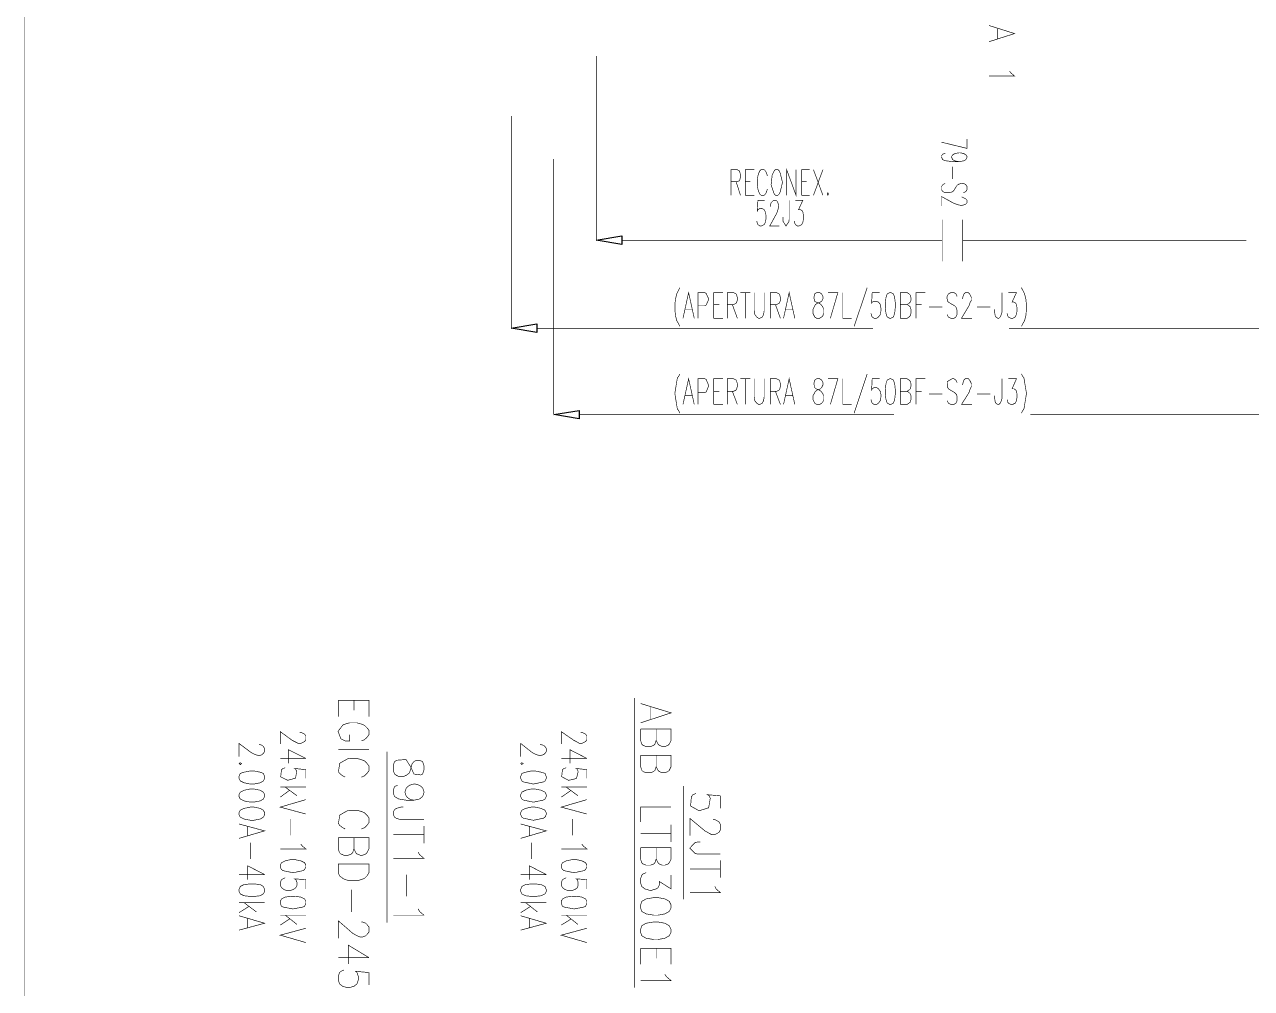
# Model space of a CAD drawing. Extents: x 0.1 to 11.6, y 0.2 to 16.4.
# Drawn here: x 6.073 to 7.71, y 11.33 to 12.617 of the extents above; entities that cross this region are included whole.
import ezdxf

# ---------------------------------------------------------------- set-up
doc = ezdxf.new("R2010")
doc.units = 0
doc.header["$MEASUREMENT"] = 0

msp = doc.modelspace()

# ---------------------------------------------------------------- linework, layer by layer
at = {"color": 0, "const_width": 0.000833}
for points in [[(6.07335, 2.41581), (6.07335, 15.81)], [(7.35997, 12.6158), (7.39415, 12.605), (7.35997, 12.5941)], [(7.37169, 12.6117), (7.37169, 12.5983)], [(6.83583, 12.575), (6.83583, 12.3292)], [(7.38747, 12.555), (7.38917, 12.5525), (7.39415, 12.5483), (7.36003, 12.5483)], [(6.7225, 12.495), (6.7225, 12.2116)], [(7.29665, 12.46), (7.33083, 12.4517), (7.33083, 12.4641)], [(7.31999, 12.4341), (7.315, 12.435), (7.31168, 12.4366), (7.31, 12.44), (7.31, 12.4408), (7.31168, 12.4433), (7.315, 12.445), (7.31999, 12.4458), (7.32167, 12.4458), (7.32585, 12.445), (7.32915, 12.4433), (7.33083, 12.4408), (7.33083, 12.44), (7.32915, 12.4366), (7.32585, 12.435), (7.31999, 12.4341), (7.31168, 12.4341), (7.30333, 12.435), (7.29833, 12.4366), (7.29665, 12.44), (7.29665, 12.4417), (7.29833, 12.4442), (7.30165, 12.445)], [(6.77919, 12.4375), (6.77919, 12.0967)], [(7.31168, 12.4275), (7.31168, 12.4108)], [(7.01585, 12.3892), (7.01585, 12.4233), (7.02414, 12.4233), (7.02669, 12.4217), (7.0275, 12.42), (7.02832, 12.4167), (7.02832, 12.4133), (7.0275, 12.41), (7.02669, 12.4083), (7.02414, 12.4075), (7.01585, 12.4075)], [(7.035, 12.3892), (7.035, 12.4233), (7.04665, 12.4233)], [(7.06418, 12.415), (7.06332, 12.4183), (7.06168, 12.4217), (7.06, 12.4233), (7.05583, 12.4233), (7.05414, 12.4217), (7.05251, 12.4183), (7.05165, 12.415), (7.05083, 12.41), (7.05083, 12.4025), (7.05165, 12.3975), (7.05251, 12.3942), (7.05414, 12.3908), (7.05583, 12.3892), (7.06, 12.3892), (7.06168, 12.3908), (7.06332, 12.3942), (7.06418, 12.3975)], [(7.09, 12.3892), (7.09, 12.4233), (7.10249, 12.3892), (7.10249, 12.4233)], [(7.11003, 12.3892), (7.11003, 12.4233), (7.12082, 12.4233)], [(7.12582, 12.4233), (7.13835, 12.3892)], [(7.13835, 12.4233), (7.12582, 12.3892)], [(7.02251, 12.4075), (7.02832, 12.3892)], [(7.035, 12.4075), (7.04167, 12.4075)], [(7.11003, 12.4075), (7.11664, 12.4075)], [(7.32585, 12.3925), (7.32915, 12.3942), (7.33083, 12.3967), (7.33083, 12.4008), (7.32915, 12.4033), (7.32585, 12.405), (7.32335, 12.405), (7.31999, 12.4041), (7.31836, 12.4033), (7.31668, 12.4016), (7.31332, 12.3958), (7.31168, 12.3942), (7.31, 12.3933), (7.30669, 12.3925), (7.30165, 12.3925), (7.29833, 12.3942), (7.29665, 12.3967), (7.29665, 12.4008), (7.29833, 12.4033), (7.30165, 12.405)], [(7.035, 12.3892), (7.04665, 12.3892)], [(7.06082, 12.3825), (7.05165, 12.3825), (7.05083, 12.3683), (7.05165, 12.37), (7.05414, 12.3716), (7.05669, 12.3716), (7.06, 12.37), (7.06168, 12.3666), (7.0625, 12.3617), (7.0625, 12.3583), (7.06168, 12.3533), (7.06, 12.35), (7.05669, 12.3483), (7.05414, 12.3483), (7.05165, 12.35), (7.05083, 12.3517), (7.05003, 12.355)], [(7.06836, 12.3741), (7.06836, 12.3758), (7.06917, 12.3792), (7.07249, 12.3825), (7.07585, 12.3825), (7.07753, 12.3808), (7.07835, 12.3792), (7.07915, 12.3758), (7.07915, 12.3733), (7.07835, 12.37), (7.07667, 12.365), (7.06749, 12.3483), (7.08003, 12.3483)], [(7.09332, 12.3825), (7.09332, 12.3567), (7.09321, 12.3545), (7.08914, 12.3482), (7.08507, 12.3545), (7.08501, 12.3567), (7.08501, 12.36)], [(7.10167, 12.3825), (7.11165, 12.3825), (7.10585, 12.37), (7.10835, 12.37), (7.11083, 12.3683), (7.11165, 12.3666), (7.11253, 12.3617), (7.11253, 12.3583), (7.11165, 12.3533), (7.11003, 12.35), (7.10667, 12.3483), (7.10417, 12.3483), (7.10167, 12.35), (7.10086, 12.3517), (7.09999, 12.355)], [(7.11003, 12.3892), (7.12082, 12.3892)], [(7.32335, 12.3867), (7.32417, 12.3867), (7.32753, 12.385), (7.32915, 12.3842), (7.33083, 12.3825), (7.33083, 12.3792), (7.32915, 12.3775), (7.32753, 12.3766), (7.32417, 12.3758), (7.32167, 12.3758), (7.31836, 12.3766), (7.31332, 12.3783), (7.29665, 12.3875), (7.29665, 12.375)], [(7.29753, 12.3008), (7.29753, 12.3567)], [(7.32497, 12.3008), (7.32497, 12.3567)], [(7.29753, 12.3292), (6.87001, 12.3292)], [(7.70335, 12.3292), (7.32497, 12.3292)], [(6.94749, 12.2658), (6.94336, 12.2575), (6.94168, 12.2508), (6.94081, 12.2433), (6.94081, 12.2367), (6.94168, 12.2283), (6.94336, 12.2217), (6.94586, 12.2175), (6.94749, 12.2141)], [(7.19749, 12.2658), (7.18001, 12.2141)], [(7.40332, 12.2658), (7.4075, 12.2575), (7.40918, 12.2508), (7.41, 12.2433), (7.41, 12.2367), (7.40918, 12.2283), (7.4075, 12.2217), (7.405, 12.2175), (7.40332, 12.2141)], [(6.95167, 12.225), (6.95915, 12.2592), (6.96669, 12.225)], [(6.97168, 12.225), (6.97168, 12.2592), (6.98085, 12.2592), (6.98253, 12.2582), (6.98606, 12.2505), (6.98264, 12.2427), (6.98085, 12.2416), (6.97168, 12.2416)], [(6.99251, 12.225), (6.99251, 12.2592), (7.00499, 12.2592)], [(7.01085, 12.225), (7.01085, 12.2592), (7.01915, 12.2592), (7.02251, 12.2575), (7.02333, 12.2558), (7.02414, 12.2525), (7.02414, 12.2491), (7.02333, 12.2466), (7.02251, 12.245), (7.01915, 12.2433), (7.01085, 12.2433)], [(7.02832, 12.2592), (7.04167, 12.2592)], [(7.035, 12.2592), (7.035, 12.225)], [(7.04665, 12.2592), (7.04665, 12.235), (7.04753, 12.23), (7.05003, 12.2267), (7.05251, 12.225), (7.05414, 12.225), (7.05751, 12.2267), (7.05919, 12.23), (7.06, 12.235), (7.06, 12.2592)], [(7.06836, 12.225), (7.06836, 12.2592), (7.07667, 12.2592), (7.08003, 12.2575), (7.08083, 12.2558), (7.08165, 12.2525), (7.08165, 12.2491), (7.08083, 12.2466), (7.08003, 12.245), (7.07667, 12.2433), (7.06836, 12.2433)], [(7.08583, 12.225), (7.09332, 12.2592), (7.10086, 12.225)], [(7.14833, 12.225), (7.15831, 12.2592), (7.14501, 12.2592)], [(7.16499, 12.2592), (7.16499, 12.225), (7.17665, 12.225)], [(7.21419, 12.2592), (7.20415, 12.2592), (7.20335, 12.245), (7.20415, 12.2466), (7.20665, 12.2475), (7.21001, 12.2475), (7.21251, 12.2466), (7.215, 12.2433), (7.21582, 12.2383), (7.21582, 12.235), (7.215, 12.23), (7.21251, 12.2267), (7.21001, 12.225), (7.20665, 12.225), (7.20415, 12.2267), (7.20335, 12.2283), (7.20253, 12.2317)], [(7.24164, 12.225), (7.24164, 12.2592), (7.25082, 12.2592), (7.25336, 12.2575), (7.25499, 12.2558), (7.25586, 12.2525), (7.25586, 12.2491), (7.25499, 12.2466), (7.25336, 12.245), (7.25082, 12.2433), (7.24164, 12.2433)], [(7.26247, 12.225), (7.26247, 12.2592), (7.27501, 12.2592)], [(7.31749, 12.2542), (7.31586, 12.2575), (7.31332, 12.2592), (7.30919, 12.2592), (7.30583, 12.2575), (7.30414, 12.2542), (7.30414, 12.2508), (7.30501, 12.2475), (7.30583, 12.2466), (7.30832, 12.245), (7.31418, 12.2416), (7.31586, 12.24), (7.31668, 12.2383), (7.31749, 12.235), (7.31749, 12.23), (7.31586, 12.2267), (7.31332, 12.225), (7.30919, 12.225), (7.30583, 12.2267), (7.30414, 12.23)], [(7.32497, 12.2508), (7.32497, 12.2525), (7.32585, 12.2558), (7.32667, 12.2575), (7.32835, 12.2592), (7.33251, 12.2592), (7.33415, 12.2575), (7.33501, 12.2558), (7.33669, 12.2525), (7.33669, 12.2491), (7.33501, 12.2466), (7.33333, 12.2416), (7.32335, 12.225), (7.33751, 12.225)], [(7.3775, 12.2592), (7.3775, 12.2333), (7.37582, 12.2283), (7.375, 12.2267), (7.37332, 12.225), (7.37169, 12.225), (7.36919, 12.2267), (7.36833, 12.2283), (7.36751, 12.2333), (7.36751, 12.2367)], [(7.38585, 12.2592), (7.39665, 12.2592), (7.39085, 12.2466), (7.39333, 12.2466), (7.39583, 12.245), (7.39665, 12.2433), (7.39751, 12.2383), (7.39751, 12.235), (7.39665, 12.23), (7.39501, 12.2267), (7.39165, 12.225), (7.38917, 12.225), (7.38585, 12.2267), (7.38499, 12.2283), (7.38417, 12.2317)], [(6.95415, 12.2367), (6.96419, 12.2367)], [(6.99251, 12.2433), (7, 12.2433)], [(7.01753, 12.2433), (7.02419, 12.225)], [(7.07497, 12.2433), (7.08165, 12.225)], [(7.08832, 12.2367), (7.09836, 12.2367)], [(7.25082, 12.2433), (7.25336, 12.2416), (7.25499, 12.24), (7.25586, 12.2367), (7.25586, 12.2317), (7.25499, 12.2283), (7.25336, 12.2267), (7.25082, 12.225), (7.24164, 12.225)], [(7.26247, 12.2433), (7.27001, 12.2433)], [(7.28, 12.24), (7.29753, 12.24)], [(7.34418, 12.24), (7.36165, 12.24)], [(6.99251, 12.225), (7.00499, 12.225)], [(6.75667, 12.2116), (7.20503, 12.2116)], [(7.38667, 12.2116), (7.75, 12.2116)], [(6.94749, 12.1508), (6.94586, 12.1475), (6.94412, 12.1452), (6.94075, 12.1246), (6.94412, 12.104), (6.94586, 12.1017), (6.94749, 12.0983)], [(7.19749, 12.1508), (7.18001, 12.0983)], [(7.40332, 12.1508), (7.405, 12.1475), (7.40668, 12.1452), (7.41004, 12.1246), (7.40668, 12.104), (7.405, 12.1017), (7.40332, 12.0983)], [(6.95167, 12.11), (6.95915, 12.1442), (6.96669, 12.11)], [(6.97168, 12.11), (6.97168, 12.1442), (6.98085, 12.1442), (6.98258, 12.1433), (6.98606, 12.135), (6.98258, 12.1267), (6.98085, 12.1258), (6.97168, 12.1258)], [(6.99251, 12.11), (6.99251, 12.1442), (7.00499, 12.1442)], [(7.01085, 12.11), (7.01085, 12.1442), (7.01915, 12.1442), (7.02251, 12.1425), (7.02333, 12.1408), (7.02419, 12.1375), (7.02419, 12.1342), (7.02333, 12.1308), (7.02251, 12.1292), (7.01915, 12.1275), (7.01085, 12.1275)], [(7.02832, 12.1442), (7.04167, 12.1442)], [(7.035, 12.1442), (7.035, 12.11)], [(7.04665, 12.1442), (7.04665, 12.12), (7.04753, 12.115), (7.05003, 12.1117), (7.05251, 12.11), (7.05414, 12.11), (7.05751, 12.1117), (7.05919, 12.115), (7.06, 12.12), (7.06, 12.1442)], [(7.06836, 12.11), (7.06836, 12.1442), (7.07667, 12.1442), (7.08003, 12.1425), (7.08083, 12.1408), (7.08165, 12.1375), (7.08165, 12.1342), (7.08083, 12.1308), (7.08003, 12.1292), (7.07667, 12.1275), (7.06836, 12.1275)], [(7.08583, 12.11), (7.09332, 12.1442), (7.10086, 12.11)], [(7.14833, 12.11), (7.15831, 12.1442), (7.14501, 12.1442)], [(7.16499, 12.1442), (7.16499, 12.11), (7.17665, 12.11)], [(7.21419, 12.1442), (7.20415, 12.1442), (7.20335, 12.1292), (7.20415, 12.1308), (7.20665, 12.1325), (7.21001, 12.1325), (7.21251, 12.1308), (7.215, 12.1275), (7.21582, 12.1233), (7.21582, 12.12), (7.215, 12.115), (7.21251, 12.1117), (7.21001, 12.11), (7.20665, 12.11), (7.20415, 12.1117), (7.20335, 12.1133), (7.20253, 12.1166)], [(7.24169, 12.11), (7.24169, 12.1442), (7.25082, 12.1442), (7.25336, 12.1425), (7.25499, 12.1408), (7.25586, 12.1375), (7.25586, 12.1342), (7.25499, 12.1308), (7.25336, 12.1292), (7.25082, 12.1275), (7.24169, 12.1275)], [(7.26253, 12.11), (7.26253, 12.1442), (7.27501, 12.1442)], [(7.31749, 12.1392), (7.31586, 12.1425), (7.31332, 12.1442), (7.31131, 12.1445), (7.30458, 12.1407), (7.3049, 12.1325), (7.30583, 12.1308), (7.30832, 12.1292), (7.31418, 12.1258), (7.31586, 12.1241), (7.31668, 12.1233), (7.31749, 12.12), (7.31749, 12.115), (7.31586, 12.1117), (7.31332, 12.11), (7.30919, 12.11), (7.30583, 12.1117), (7.30419, 12.115)], [(7.32503, 12.1358), (7.32503, 12.1375), (7.32585, 12.1408), (7.32667, 12.1425), (7.32835, 12.1442), (7.33251, 12.1442), (7.33415, 12.1425), (7.33501, 12.1408), (7.33669, 12.1375), (7.33669, 12.1342), (7.33501, 12.1308), (7.33333, 12.1258), (7.32335, 12.11), (7.33751, 12.11)], [(7.3775, 12.1442), (7.3775, 12.1183), (7.37582, 12.1133), (7.375, 12.1117), (7.37332, 12.11), (7.37169, 12.11), (7.36919, 12.1117), (7.36833, 12.1133), (7.36751, 12.1183), (7.36751, 12.1216)], [(7.38585, 12.1442), (7.39665, 12.1442), (7.39085, 12.1308), (7.39333, 12.1308), (7.39583, 12.1292), (7.39665, 12.1275), (7.39751, 12.1233), (7.39751, 12.12), (7.39665, 12.115), (7.39501, 12.1117), (7.39165, 12.11), (7.38917, 12.11), (7.38585, 12.1117), (7.38499, 12.1133), (7.38417, 12.1166)], [(6.95415, 12.1216), (6.96419, 12.1216)], [(6.99251, 12.1275), (7, 12.1275)], [(7.01753, 12.1275), (7.02419, 12.11)], [(7.07497, 12.1275), (7.08165, 12.11)], [(7.08832, 12.1216), (7.09836, 12.1216)], [(7.25082, 12.1275), (7.25336, 12.1258), (7.25499, 12.1241), (7.25586, 12.1216), (7.25586, 12.1166), (7.25499, 12.1133), (7.25336, 12.1117), (7.25082, 12.11), (7.24169, 12.11)], [(7.26253, 12.1275), (7.27001, 12.1275)], [(7.28, 12.1241), (7.29753, 12.1241)], [(7.34418, 12.1241), (7.36165, 12.1241)], [(6.99251, 12.11), (7.00499, 12.11)], [(6.81332, 12.0966), (7.23335, 12.0966)], [(7.41499, 12.0966), (7.77832, 12.0966)], [(6.49164, 11.715), (6.5325, 11.715), (6.5325, 11.6933)], [(6.49164, 11.715), (6.49164, 11.6933)], [(6.51247, 11.715), (6.51247, 11.7017)], [(6.88667, 11.7183), (6.88667, 11.3317)], [(6.89501, 11.7108), (6.93582, 11.6983), (6.89501, 11.685)], [(6.90831, 11.7067), (6.90831, 11.69)], [(6.52251, 11.6608), (6.52664, 11.6625), (6.53, 11.6658), (6.5325, 11.6692), (6.5325, 11.675), (6.53, 11.6783), (6.52664, 11.6816), (6.52251, 11.6833), (6.51665, 11.685), (6.50667, 11.685), (6.50082, 11.6833), (6.49804, 11.6824), (6.49126, 11.6736), (6.49511, 11.6638), (6.4975, 11.6625), (6.50082, 11.6608), (6.50667, 11.6608), (6.50667, 11.6692)], [(6.89501, 11.6767), (6.93582, 11.6767), (6.93582, 11.6617), (6.93332, 11.6566), (6.93164, 11.655), (6.92751, 11.6533), (6.92415, 11.6533), (6.91997, 11.655), (6.91835, 11.6566), (6.91585, 11.6617), (6.91585, 11.6767)], [(6.91585, 11.6617), (6.91417, 11.6566), (6.91249, 11.655), (6.90831, 11.6533), (6.9025, 11.6533), (6.89833, 11.655), (6.89665, 11.6566), (6.89501, 11.6617), (6.89501, 11.6767)], [(6.38585, 11.6558), (6.38747, 11.6558), (6.38997, 11.655), (6.39165, 11.6533), (6.39333, 11.6508), (6.39333, 11.6467), (6.39165, 11.6442), (6.38997, 11.6425), (6.38747, 11.6417), (6.38417, 11.6417), (6.38086, 11.6425), (6.37582, 11.645), (6.35915, 11.6575), (6.35915, 11.64)], [(6.44, 11.6725), (6.44168, 11.6725), (6.44667, 11.67), (6.44835, 11.6675), (6.44835, 11.6625), (6.44667, 11.66), (6.44499, 11.6592), (6.44168, 11.6575), (6.43832, 11.6575), (6.43001, 11.6617), (6.41417, 11.6733), (6.41417, 11.6566)], [(6.76085, 11.6558), (6.76247, 11.6558), (6.76585, 11.655), (6.76753, 11.6533), (6.76915, 11.6508), (6.76915, 11.6467), (6.76753, 11.6442), (6.76585, 11.6425), (6.76247, 11.6417), (6.75917, 11.6417), (6.75586, 11.6425), (6.75082, 11.645), (6.73503, 11.6575), (6.73503, 11.64)], [(6.815, 11.6725), (6.81668, 11.6725), (6.82167, 11.67), (6.82335, 11.6675), (6.82335, 11.6625), (6.82167, 11.66), (6.81999, 11.6592), (6.81668, 11.6575), (6.81332, 11.6575), (6.81082, 11.6592), (6.80583, 11.6617), (6.78917, 11.6733), (6.78917, 11.6566)], [(6.44835, 11.6375), (6.42503, 11.6491), (6.42503, 11.6308)], [(6.5325, 11.6491), (6.49164, 11.6491)], [(6.55664, 11.6467), (6.55664, 11.4183)], [(6.82335, 11.6375), (6.80083, 11.6491), (6.80083, 11.6308)], [(6.89501, 11.6417), (6.93582, 11.6417), (6.93582, 11.6266), (6.93332, 11.6216), (6.93164, 11.62), (6.92751, 11.6183), (6.92415, 11.6183), (6.91997, 11.62), (6.91835, 11.6216), (6.91585, 11.6266), (6.91585, 11.6417)], [(6.91585, 11.6266), (6.91417, 11.6216), (6.91249, 11.62), (6.90831, 11.6183), (6.9025, 11.6183), (6.89833, 11.62), (6.89665, 11.6216), (6.89501, 11.6266), (6.89501, 11.6417)], [(6.44835, 11.6375), (6.41417, 11.6375)], [(6.44835, 11.6108), (6.44835, 11.6225), (6.43332, 11.6241), (6.435, 11.6225), (6.43614, 11.6204), (6.43463, 11.6112), (6.42421, 11.6083), (6.41476, 11.6129), (6.41581, 11.6222), (6.41749, 11.6241), (6.42085, 11.625)], [(6.52251, 11.6125), (6.52664, 11.6142), (6.53, 11.6175), (6.5325, 11.6208), (6.5325, 11.6275), (6.53, 11.6308), (6.52664, 11.6342), (6.52251, 11.6358), (6.51665, 11.6375), (6.50667, 11.6375), (6.50418, 11.637), (6.49365, 11.6311), (6.49181, 11.6199), (6.49333, 11.6175), (6.4975, 11.6142), (6.50082, 11.6125)], [(6.82335, 11.6375), (6.78917, 11.6375)], [(6.82335, 11.6108), (6.82335, 11.6225), (6.80919, 11.6241), (6.81082, 11.6225), (6.81179, 11.6201), (6.80951, 11.6107), (6.79893, 11.6082), (6.78971, 11.6132), (6.79081, 11.6223), (6.79249, 11.6241), (6.79585, 11.625)], [(6.44835, 11.5992), (6.41417, 11.5992)], [(6.42665, 11.595), (6.41417, 11.5858)], [(6.43668, 11.5875), (6.42085, 11.5992)], [(6.5925, 11.5817), (6.58664, 11.5833), (6.58251, 11.5866), (6.58083, 11.5916), (6.58083, 11.5933), (6.58251, 11.5983), (6.58664, 11.6017), (6.5925, 11.6033), (6.59418, 11.6033), (6.59999, 11.6017), (6.60417, 11.5983), (6.60585, 11.5933), (6.60585, 11.5916), (6.60417, 11.5866), (6.59999, 11.5833), (6.5925, 11.5817), (6.58251, 11.5817), (6.57249, 11.5833), (6.56668, 11.5866), (6.565, 11.5916), (6.565, 11.595), (6.56668, 11.6), (6.57086, 11.6017)], [(6.82335, 11.5992), (6.78917, 11.5992)], [(6.80251, 11.595), (6.78917, 11.5858)], [(6.81168, 11.5875), (6.79585, 11.5992)], [(6.95247, 11.6008), (6.95247, 11.4492)], [(6.44835, 11.5825), (6.41417, 11.5725), (6.44835, 11.5633)], [(6.82335, 11.5825), (6.78917, 11.5725), (6.82335, 11.5633)], [(7.00168, 11.5708), (7.00168, 11.5875), (6.98415, 11.5891), (6.98665, 11.5875), (6.98807, 11.5842), (6.98589, 11.5716), (6.97319, 11.5676), (6.96181, 11.574), (6.96283, 11.5864), (6.965, 11.5891), (6.96918, 11.5908)], [(6.52251, 11.5433), (6.52664, 11.545), (6.53, 11.5483), (6.5325, 11.5517), (6.5325, 11.5583), (6.53, 11.5616), (6.52664, 11.565), (6.52251, 11.5667), (6.51665, 11.5683), (6.50667, 11.5683), (6.50418, 11.5679), (6.49365, 11.5619), (6.49181, 11.5508), (6.49333, 11.5483), (6.4975, 11.545), (6.50082, 11.5433)], [(6.60585, 11.5558), (6.57497, 11.5558), (6.56917, 11.5575), (6.56668, 11.5591), (6.565, 11.5625), (6.565, 11.5658), (6.56668, 11.5692), (6.56917, 11.5708), (6.57497, 11.5725), (6.57835, 11.5725)], [(6.93582, 11.5725), (6.89501, 11.5725), (6.89501, 11.5525)], [(6.35915, 11.55), (6.39333, 11.5408), (6.35915, 11.5308)], [(6.37082, 11.5467), (6.37082, 11.5342)], [(6.42833, 11.5566), (6.42833, 11.535)], [(6.60585, 11.5475), (6.60585, 11.5241)], [(6.73503, 11.55), (6.76915, 11.5408), (6.73503, 11.5308)], [(6.74669, 11.5467), (6.74669, 11.5342)], [(6.80414, 11.5566), (6.80414, 11.535)], [(6.93582, 11.5492), (6.93582, 11.5258)], [(6.99164, 11.5558), (6.99414, 11.5558), (6.9975, 11.5541), (7, 11.5525), (7.00168, 11.5492), (7.00168, 11.5425), (7, 11.5392), (6.9975, 11.5375), (6.99414, 11.5358), (6.99001, 11.5358), (6.98665, 11.5375), (6.98085, 11.5408), (6.96083, 11.5575), (6.96083, 11.5342)], [(6.49164, 11.5316), (6.5325, 11.5316), (6.5325, 11.5167), (6.53, 11.5117), (6.52832, 11.51), (6.52414, 11.5083), (6.52083, 11.5083), (6.51665, 11.51), (6.51497, 11.5117), (6.51247, 11.5167), (6.51247, 11.5316)], [(6.51247, 11.5167), (6.51085, 11.5117), (6.50917, 11.51), (6.50499, 11.5083), (6.49918, 11.5083), (6.49501, 11.51), (6.49333, 11.5117), (6.49164, 11.5167), (6.49164, 11.5316)], [(6.60585, 11.5358), (6.565, 11.5358)], [(6.93582, 11.5375), (6.89501, 11.5375)], [(6.37418, 11.525), (6.37418, 11.5033)], [(6.44168, 11.5233), (6.44336, 11.5208), (6.44835, 11.5167), (6.41417, 11.5167)], [(6.59831, 11.5125), (6.59999, 11.5092), (6.60585, 11.5042), (6.565, 11.5042)], [(6.74918, 11.525), (6.74918, 11.5033)], [(6.81668, 11.5233), (6.81836, 11.5208), (6.82335, 11.5167), (6.78917, 11.5167)], [(6.89501, 11.5183), (6.93582, 11.5183), (6.93582, 11.5033), (6.93332, 11.4983), (6.93164, 11.4966), (6.92751, 11.495), (6.92415, 11.495), (6.91997, 11.4966), (6.91835, 11.4983), (6.91585, 11.5033), (6.91585, 11.5183)], [(6.91585, 11.5033), (6.91417, 11.4983), (6.91249, 11.4966), (6.90831, 11.495), (6.9025, 11.495), (6.89833, 11.4966), (6.89665, 11.4983), (6.89501, 11.5033), (6.89501, 11.5183)], [(7.00168, 11.51), (6.97081, 11.51), (6.96804, 11.5105), (6.96072, 11.5179), (6.96804, 11.5254), (6.97081, 11.5258), (6.97499, 11.5258)], [(6.39333, 11.4825), (6.37082, 11.4941), (6.37082, 11.4758)], [(6.76915, 11.4825), (6.74669, 11.4941), (6.74669, 11.4758)], [(7.00168, 11.5016), (7.00168, 11.4783)], [(6.39333, 11.4825), (6.35915, 11.4825)], [(6.44835, 11.4633), (6.44835, 11.4758), (6.43332, 11.4767), (6.435, 11.4758), (6.43668, 11.4717), (6.43668, 11.4683), (6.435, 11.465), (6.43164, 11.4625), (6.42665, 11.4608), (6.42333, 11.4608), (6.41917, 11.4625), (6.41585, 11.465), (6.41417, 11.4683), (6.41417, 11.4717), (6.41585, 11.4758), (6.42085, 11.4783)], [(6.58251, 11.4825), (6.58251, 11.4533)], [(6.76915, 11.4825), (6.73503, 11.4825)], [(6.82335, 11.4633), (6.82335, 11.4758), (6.80919, 11.4767), (6.81082, 11.4758), (6.81168, 11.4717), (6.81168, 11.4683), (6.81082, 11.465), (6.80751, 11.4625), (6.80251, 11.4608), (6.79915, 11.4608), (6.79417, 11.4625), (6.79085, 11.465), (6.78917, 11.4683), (6.78917, 11.4717), (6.79085, 11.4758), (6.79585, 11.4783)], [(6.93582, 11.4817), (6.93582, 11.4633), (6.91997, 11.4733), (6.91997, 11.4683), (6.91835, 11.465), (6.91585, 11.4633), (6.91, 11.4616), (6.90668, 11.4616), (6.90082, 11.4633), (6.89665, 11.4666), (6.89501, 11.4717), (6.89501, 11.4767), (6.89665, 11.4817), (6.89833, 11.4833), (6.9025, 11.485)], [(7.00168, 11.49), (6.96083, 11.49)], [(6.50917, 11.4625), (6.50917, 11.4325)], [(6.99414, 11.4666), (6.99582, 11.4633), (7.00168, 11.4583), (6.96083, 11.4583)], [(6.39333, 11.445), (6.35915, 11.445)], [(6.38249, 11.4325), (6.36583, 11.445)], [(6.76915, 11.445), (6.73503, 11.445)], [(6.75749, 11.4325), (6.74164, 11.445)], [(6.3725, 11.44), (6.35915, 11.4316)], [(6.59831, 11.4366), (6.59999, 11.4333), (6.60585, 11.4283), (6.565, 11.4283)], [(6.74832, 11.44), (6.73503, 11.4316)], [(6.35915, 11.4275), (6.39333, 11.4175), (6.35915, 11.4083)], [(6.37082, 11.4242), (6.37082, 11.4117)], [(6.44835, 11.4283), (6.41417, 11.4283)], [(6.42665, 11.4233), (6.41417, 11.415)], [(6.43668, 11.4158), (6.42085, 11.4283)], [(6.52251, 11.4192), (6.52414, 11.4192), (6.52832, 11.4175), (6.53, 11.4158), (6.5325, 11.4125), (6.5325, 11.4058), (6.53, 11.4025), (6.52832, 11.4008), (6.52414, 11.3991), (6.52083, 11.3991), (6.51665, 11.4008), (6.51085, 11.4041), (6.49164, 11.4208), (6.49164, 11.3975)], [(6.73503, 11.4275), (6.76915, 11.4175), (6.73503, 11.4083)], [(6.74669, 11.4242), (6.74669, 11.4117)], [(6.82335, 11.4283), (6.78917, 11.4283)], [(6.80251, 11.4233), (6.78917, 11.415)], [(6.81168, 11.4158), (6.79585, 11.4283)], [(6.44835, 11.4108), (6.41417, 11.4016), (6.44835, 11.3917)], [(6.82335, 11.4108), (6.78917, 11.4016), (6.82335, 11.3917)], [(6.5325, 11.3716), (6.50499, 11.3883), (6.50499, 11.3633)], [(6.89501, 11.3842), (6.93582, 11.3842), (6.93582, 11.3625)], [(6.89501, 11.3842), (6.89501, 11.3625)], [(6.91585, 11.3842), (6.91585, 11.3708)], [(6.5325, 11.3716), (6.49164, 11.3716)], [(6.5325, 11.335), (6.5325, 11.3517), (6.51497, 11.3533), (6.51665, 11.3517), (6.51833, 11.3466), (6.51833, 11.3416), (6.51665, 11.3366), (6.51247, 11.3333), (6.50667, 11.3317), (6.50331, 11.3317), (6.4975, 11.3333), (6.49333, 11.3366), (6.49164, 11.3416), (6.49164, 11.3466), (6.49333, 11.3517), (6.49501, 11.3533), (6.49918, 11.355)], [(6.92751, 11.3492), (6.93001, 11.3458), (6.93582, 11.3408), (6.89501, 11.3408)]]:
    msp.add_lwpolyline(points, dxfattribs=at)
for points in [[(7.07497, 12.4233), (7.07335, 12.4217), (7.07167, 12.4183), (7.07064, 12.416), (7.06922, 12.4032), (7.07329, 12.3912), (7.07497, 12.3892), (7.07835, 12.3892), (7.08003, 12.3908), (7.08149, 12.394), (7.08442, 12.4063), (7.08149, 12.4185), (7.08003, 12.4217), (7.07835, 12.4233), (7.07497, 12.4233)], [(7.14501, 12.3925), (7.14415, 12.3908), (7.14501, 12.3892), (7.14583, 12.3908), (7.14501, 12.3925)], [(7.12999, 12.2592), (7.1275, 12.2575), (7.12668, 12.2542), (7.12668, 12.2508), (7.1275, 12.2475), (7.12918, 12.2466), (7.13336, 12.245), (7.13585, 12.2433), (7.13835, 12.24), (7.13917, 12.2367), (7.13917, 12.2317), (7.13835, 12.2283), (7.13667, 12.2267), (7.13417, 12.225), (7.12999, 12.225), (7.1275, 12.2267), (7.12668, 12.2283), (7.125, 12.2317), (7.125, 12.2367), (7.12836, 12.2433), (7.13086, 12.245), (7.13499, 12.2466), (7.13667, 12.2475), (7.13835, 12.2508), (7.13835, 12.2542), (7.13667, 12.2575), (7.13417, 12.2592), (7.12999, 12.2592)], [(7.22749, 12.2592), (7.22418, 12.2575), (7.2225, 12.2525), (7.22168, 12.245), (7.22168, 12.24), (7.2225, 12.2317), (7.22418, 12.2267), (7.22749, 12.225), (7.22917, 12.225), (7.23253, 12.2267), (7.23415, 12.2317), (7.23503, 12.24), (7.23503, 12.245), (7.23415, 12.2525), (7.23253, 12.2575), (7.22917, 12.2592), (7.22749, 12.2592)], [(7.12999, 12.1442), (7.1275, 12.1425), (7.12668, 12.1392), (7.12668, 12.1358), (7.1275, 12.1325), (7.12918, 12.1308), (7.13336, 12.1292), (7.13585, 12.1275), (7.13835, 12.1241), (7.13917, 12.1216), (7.13917, 12.1166), (7.13835, 12.1133), (7.13667, 12.1117), (7.13417, 12.11), (7.12999, 12.11), (7.1275, 12.1117), (7.12668, 12.1133), (7.125, 12.1166), (7.125, 12.1216), (7.12668, 12.1241), (7.12836, 12.1275), (7.13086, 12.1292), (7.13499, 12.1308), (7.13667, 12.1325), (7.13835, 12.1358), (7.13835, 12.1392), (7.13667, 12.1425), (7.13417, 12.1442), (7.12999, 12.1442)], [(7.22749, 12.1442), (7.22418, 12.1425), (7.2225, 12.1375), (7.22168, 12.1292), (7.22168, 12.1241), (7.2225, 12.1166), (7.22418, 12.1117), (7.22749, 12.11), (7.22917, 12.11), (7.23253, 12.1117), (7.23415, 12.1166), (7.23503, 12.1241), (7.23503, 12.1292), (7.23415, 12.1375), (7.23253, 12.1425), (7.22917, 12.1442), (7.22749, 12.1442)], [(6.36253, 11.6308), (6.36083, 11.6317), (6.35915, 11.6308), (6.36083, 11.6292), (6.36253, 11.6308)], [(6.60585, 11.6283), (6.60417, 11.6333), (6.59999, 11.635), (6.59581, 11.635), (6.5925, 11.6333), (6.59, 11.63), (6.58832, 11.6233), (6.58664, 11.6183), (6.58251, 11.615), (6.57835, 11.6133), (6.57249, 11.6133), (6.56917, 11.615), (6.56668, 11.6166), (6.565, 11.6216), (6.565, 11.6283), (6.56668, 11.6333), (6.56988, 11.6351), (6.58197, 11.636), (6.58794, 11.6268), (6.59267, 11.6166), (6.60183, 11.6155), (6.60417, 11.6166), (6.60585, 11.6216), (6.60585, 11.6283)], [(6.73833, 11.6308), (6.73665, 11.6317), (6.73503, 11.6308), (6.73665, 11.6292), (6.73833, 11.6308)], [(6.39333, 11.6133), (6.39165, 11.6175), (6.38747, 11.6191), (6.37918, 11.6208), (6.37418, 11.6208), (6.36583, 11.6191), (6.36083, 11.6175), (6.35915, 11.6133), (6.35915, 11.6108), (6.36083, 11.6075), (6.36583, 11.605), (6.37418, 11.6033), (6.37918, 11.6033), (6.38747, 11.605), (6.39165, 11.6075), (6.39333, 11.6108), (6.39333, 11.6133)], [(6.76915, 11.6133), (6.76753, 11.6175), (6.76247, 11.6191), (6.75418, 11.6208), (6.74918, 11.6208), (6.74164, 11.6191), (6.73665, 11.6175), (6.73503, 11.6133), (6.73503, 11.6108), (6.73665, 11.6075), (6.73876, 11.6061), (6.75206, 11.6033), (6.76535, 11.6061), (6.76753, 11.6075), (6.76915, 11.6108), (6.76915, 11.6133)], [(6.39333, 11.5891), (6.39165, 11.5925), (6.38747, 11.595), (6.37918, 11.5967), (6.37418, 11.5967), (6.36583, 11.595), (6.36083, 11.5925), (6.35915, 11.5891), (6.35915, 11.5866), (6.36083, 11.5833), (6.36583, 11.5808), (6.37418, 11.5792), (6.37918, 11.5792), (6.38747, 11.5808), (6.39165, 11.5833), (6.39333, 11.5866), (6.39333, 11.5891)], [(6.76915, 11.5891), (6.76753, 11.5925), (6.76247, 11.595), (6.75418, 11.5967), (6.74918, 11.5967), (6.74164, 11.595), (6.73665, 11.5925), (6.73503, 11.5891), (6.73503, 11.5866), (6.73665, 11.5833), (6.73876, 11.5819), (6.75206, 11.5791), (6.76535, 11.5819), (6.76753, 11.5833), (6.76915, 11.5866), (6.76915, 11.5891)], [(6.39333, 11.565), (6.39165, 11.5683), (6.38747, 11.5708), (6.37918, 11.5725), (6.37418, 11.5725), (6.36583, 11.5708), (6.36083, 11.5683), (6.35915, 11.565), (6.35915, 11.5625), (6.36083, 11.5591), (6.36583, 11.5566), (6.37418, 11.555), (6.37918, 11.555), (6.38747, 11.5566), (6.39165, 11.5591), (6.39333, 11.5625), (6.39333, 11.565)], [(6.76915, 11.565), (6.76753, 11.5683), (6.76247, 11.5708), (6.75418, 11.5725), (6.74918, 11.5725), (6.74164, 11.5708), (6.73665, 11.5683), (6.73503, 11.565), (6.73503, 11.5625), (6.73665, 11.5591), (6.73876, 11.5577), (6.75206, 11.5549), (6.76535, 11.5577), (6.76753, 11.5591), (6.76915, 11.5625), (6.76915, 11.565)], [(6.44835, 11.495), (6.44667, 11.4983), (6.44168, 11.5008), (6.43332, 11.5025), (6.42833, 11.5025), (6.42085, 11.5008), (6.41585, 11.4983), (6.41417, 11.495), (6.41417, 11.4925), (6.41585, 11.4892), (6.41797, 11.4877), (6.43126, 11.4849), (6.4445, 11.4877), (6.44667, 11.4892), (6.44835, 11.4925), (6.44835, 11.495)], [(6.49164, 11.4966), (6.5325, 11.4966), (6.5325, 11.485), (6.53, 11.4808), (6.52664, 11.4775), (6.52251, 11.4758), (6.51665, 11.4742), (6.50667, 11.4742), (6.50082, 11.4758), (6.4975, 11.4775), (6.49333, 11.4808), (6.49164, 11.485), (6.49164, 11.4966)], [(6.82335, 11.495), (6.82167, 11.4983), (6.81668, 11.5008), (6.80919, 11.5025), (6.80414, 11.5025), (6.79585, 11.5008), (6.79085, 11.4983), (6.78917, 11.495), (6.78917, 11.4925), (6.79085, 11.4892), (6.79297, 11.4877), (6.80621, 11.4849), (6.8195, 11.4877), (6.82167, 11.4892), (6.82335, 11.4925), (6.82335, 11.495)], [(6.39333, 11.4625), (6.39165, 11.4666), (6.38747, 11.4691), (6.37918, 11.47), (6.37418, 11.47), (6.36583, 11.4691), (6.36083, 11.4666), (6.35915, 11.4625), (6.35915, 11.46), (6.36083, 11.4567), (6.36583, 11.4542), (6.37418, 11.4533), (6.37918, 11.4533), (6.38747, 11.4542), (6.39165, 11.4567), (6.39333, 11.46), (6.39333, 11.4625)], [(6.76915, 11.4625), (6.76753, 11.4666), (6.76247, 11.4691), (6.75418, 11.47), (6.74918, 11.47), (6.74164, 11.4691), (6.73665, 11.4666), (6.73503, 11.4625), (6.73503, 11.46), (6.73665, 11.4567), (6.74164, 11.4542), (6.74918, 11.4533), (6.75418, 11.4533), (6.76247, 11.4542), (6.76753, 11.4567), (6.76915, 11.46), (6.76915, 11.4625)], [(6.44835, 11.4467), (6.44667, 11.45), (6.44168, 11.4525), (6.43332, 11.4533), (6.42833, 11.4533), (6.42085, 11.4525), (6.41585, 11.45), (6.41417, 11.4467), (6.41417, 11.4442), (6.41585, 11.44), (6.419, 11.4389), (6.43115, 11.4366), (6.44342, 11.4389), (6.44667, 11.44), (6.44835, 11.4442), (6.44835, 11.4467)], [(6.82335, 11.4467), (6.82167, 11.45), (6.81668, 11.4525), (6.80919, 11.4533), (6.80414, 11.4533), (6.79585, 11.4525), (6.79085, 11.45), (6.78917, 11.4467), (6.78917, 11.4442), (6.79085, 11.44), (6.79406, 11.4389), (6.80632, 11.4366), (6.81847, 11.4389), (6.82167, 11.44), (6.82335, 11.4442), (6.82335, 11.4467)], [(6.93582, 11.4417), (6.93332, 11.4467), (6.92751, 11.45), (6.91835, 11.4517), (6.91249, 11.4517), (6.9025, 11.45), (6.89665, 11.4467), (6.89501, 11.4417), (6.89501, 11.4383), (6.89665, 11.4333), (6.9025, 11.43), (6.91249, 11.4283), (6.91835, 11.4283), (6.92751, 11.43), (6.93332, 11.4333), (6.93582, 11.4383), (6.93582, 11.4417)], [(6.93582, 11.4092), (6.93332, 11.4142), (6.92751, 11.4175), (6.91835, 11.4192), (6.91249, 11.4192), (6.9025, 11.4175), (6.89665, 11.4142), (6.89501, 11.4092), (6.89501, 11.4058), (6.89665, 11.4008), (6.9025, 11.3975), (6.91249, 11.3958), (6.91835, 11.3958), (6.92751, 11.3975), (6.93332, 11.4008), (6.93582, 11.4058), (6.93582, 11.4092)]]:
    msp.add_lwpolyline(points, close=True, dxfattribs=at)
at = {"color": 0}
for points in [[(6.87001, 12.3233), (6.83583, 12.3292), (6.87001, 12.335)], [(6.75667, 12.2058), (6.7225, 12.2116), (6.75667, 12.2175)], [(6.81332, 12.0908), (6.77919, 12.0967), (6.81332, 12.1017)]]:
    msp.add_lwpolyline(points, close=True, dxfattribs=at)

doc.saveas('drawing.dxf')
